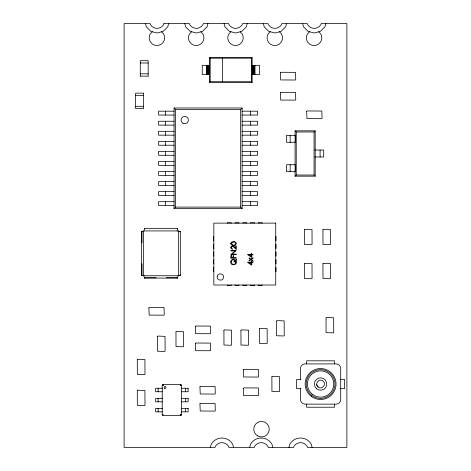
<?xml version="1.0" encoding="UTF-8"?>
<svg xmlns="http://www.w3.org/2000/svg" width="471" height="471" viewBox="0 0 471 471"><rect width="100%" height="100%" fill="white"/><g stroke="black" fill="none" stroke-linecap="round" stroke-linejoin="round"><path stroke-width="0.71" d="M162.207 388.263L162.207 385.36M181.541 414.757L181.541 411.854M144.438 278.09A2.461 2.461 0 0 0 141.653 275.305L141.653 231.367A2.461 2.461 0 0 0 144.438 228.582L177.549 228.582A2.461 2.461 0 0 0 180.334 231.367L180.334 275.305A2.461 2.461 0 0 0 177.549 278.09L144.438 278.09L144.467 277.707M177.526 228.959L177.549 228.582M168.642 23.55L167.764 26.818L163.231 31.351L157.043 33.005L150.855 31.351L146.328 26.818L145.451 23.55M207.935 23.55L207.057 26.818L202.53 31.351L196.342 33.005L190.154 31.351L185.621 26.818L184.744 23.55M247.228 23.55L246.357 26.818L241.823 31.351L235.635 33.005L229.448 31.351L224.92 26.818L224.043 23.55M286.527 23.55L285.65 26.818L281.122 31.351L274.934 33.005L268.741 31.351L264.213 26.818L263.336 23.55M210.343 447.45L211.22 444.182A12.376 12.376 0 0 1 232.656 444.182L233.534 447.45M325.82 23.55L324.949 26.818L320.415 31.351L314.228 33.005L308.04 31.351L303.507 26.818L302.635 23.55M249.636 447.45L250.513 444.182A12.376 12.376 0 0 1 271.95 444.182L272.827 447.45M288.935 447.45L289.812 444.182A12.376 12.376 0 0 1 311.249 444.182L312.126 447.45M163.178 414.751L162.795 415.222A0.771 0.771 0 0 1 162.436 414.751M152.369 31.757L150.208 33.918A7.736 7.736 0 0 0 156.908 45.516A7.736 7.736 0 0 0 163.608 33.918L161.506 31.81M191.668 31.757L189.507 33.918A7.736 7.736 0 0 0 196.207 45.516A7.736 7.736 0 0 0 202.901 33.918L200.799 31.81M230.961 31.757L228.8 33.918A7.736 7.736 0 0 0 235.5 45.516A7.736 7.736 0 0 0 242.2 33.918L240.098 31.81M209.589 82.337L210.196 81.73L251.52 81.73L252.132 82.337L252.132 57.586L209.589 57.586L209.589 82.337L252.132 82.337M270.26 31.757L268.099 33.918A7.736 7.736 0 0 0 274.793 45.516A7.736 7.736 0 0 0 281.493 33.918L279.391 31.81M209.589 57.586L210.196 58.192L251.52 58.192L252.132 57.586M309.553 31.757L307.392 33.918A7.736 7.736 0 0 0 314.092 45.516A7.736 7.736 0 0 0 320.792 33.918L318.69 31.81M242.129 208.659L240.587 207.11L240.587 109.537L242.129 107.989L174.058 107.989L174.058 208.659L242.129 208.659L242.129 107.989M174.058 208.659L175.606 207.11L175.606 109.537L174.058 107.989M315.193 176.172L314.057 175.029L314.057 131.98L315.193 130.838L295.082 130.838L295.082 176.172L315.193 176.172L315.193 130.838M295.082 176.172L296.224 175.029L296.224 131.98L295.082 130.838M180.54 384.931L180.952 384.895A0.771 0.771 0 0 1 181.311 385.366M180.923 415.198L180.54 415.187M180.952 415.222L180.564 415.092L180.952 415.222A0.771 0.771 0 0 0 181.311 414.751M180.564 385.025L180.952 384.895M180.923 384.925L180.54 385.054L180.923 384.925A0.771 0.771 0 0 1 181.288 385.39M179.951 231.391L180.334 231.367M141.653 275.305L142.036 275.276M140.276 63.002L148.165 63.002M209.607 65.322L202.236 65.322L202.236 74.606L209.607 74.606M252.109 65.322L259.48 65.322L259.48 74.606L252.109 74.606M140.276 73.829L148.165 73.829M140.276 76.149L148.165 76.149M135.636 95.489L143.525 95.489M135.636 106.316L143.525 106.316M175.606 109.537L240.587 109.537M174.058 111.191L158.592 111.191L158.592 115.059L174.058 115.059M242.129 111.191L257.602 111.191L257.602 115.059L242.129 115.059M174.058 121.247L158.592 121.247L158.592 125.115L174.058 125.115M242.129 121.247L257.602 121.247L257.602 125.115L242.129 125.115M174.058 131.303L158.592 131.303L158.592 135.171L174.058 135.171M242.129 131.303L257.602 131.303L257.602 135.171L242.129 135.171M296.224 131.98L314.057 131.98M174.058 141.359L158.592 141.359L158.592 145.227L174.058 145.227M242.129 141.359L257.602 141.359L257.602 145.227L242.129 145.227M314.834 150.025L323.683 150.025L323.683 156.984L314.834 156.984M174.058 151.415L158.592 151.415L158.592 155.283L174.058 155.283M242.129 151.415L257.602 151.415L257.602 155.283L242.129 155.283M174.058 161.471L158.592 161.471L158.592 165.339L174.058 165.339M242.129 161.471L257.602 161.471L257.602 165.339L242.129 165.339M174.058 171.532L158.592 171.532L158.592 175.395L174.058 175.395M242.129 171.532L257.602 171.532L257.602 175.395L242.129 175.395M296.224 175.029L314.057 175.029M174.058 181.588L158.592 181.588L158.592 185.45L174.058 185.45M242.129 181.588L257.602 181.588L257.602 185.45L242.129 185.45M174.058 191.644L158.592 191.644L158.592 195.512L174.058 195.512M242.129 191.644L257.602 191.644L257.602 195.512L242.129 195.512M174.058 201.7L158.592 201.7L158.592 205.568L174.058 205.568M242.129 201.7L257.602 201.7L257.602 205.568L242.129 205.568M175.606 207.11L240.587 207.11M141.653 231.832L141.995 231.832L141.995 242.848M179.987 231.832L180.334 231.832M213.84 236.66L213.534 236.66L213.534 240.528L213.84 240.528M275.723 236.66L276.035 236.66L276.035 240.528L275.723 240.528M213.84 244.396L213.534 244.396L213.534 248.264L213.84 248.264M275.723 244.396L276.035 244.396L276.035 248.264L275.723 248.264M213.84 252.132L213.534 252.132L213.534 256L213.84 256M275.723 252.132L276.035 252.132L276.035 256L275.723 256M213.84 259.868L213.534 259.868L213.534 263.736L213.84 263.736M275.723 259.868L276.035 259.868L276.035 263.736L275.723 263.736M213.84 267.605L213.534 267.605L213.534 271.467L213.84 271.467M275.723 267.605L276.035 267.605L276.035 271.467L275.723 271.467M141.653 274.84L142.006 274.84L142.006 263.813M179.993 274.84L180.334 274.84M156.142 277.737L144.903 277.737L144.903 278.09M166.269 277.749L177.084 277.749L177.084 278.09M300.945 379.379L296.612 379.379L296.612 388.663L300.869 388.663M340.704 379.379L344.572 379.379L344.572 388.657L340.704 388.657M300.645 379.379L300.48 368.552A4.639 4.639 0 0 1 305.12 363.906L336.058 363.906A4.639 4.639 0 0 1 340.704 368.546L340.704 399.49A4.639 4.639 0 0 1 336.064 404.13L305.12 404.13A4.639 4.639 0 0 1 300.48 399.49L300.48 388.699M162.978 384.589L180.77 384.589M162.519 385.566L162.984 385.566M180.764 385.566L181.229 385.566M162.519 414.551L162.984 414.551M180.764 414.551L181.229 414.551M162.978 415.528L180.77 415.528M141.653 231.367L142.036 231.391M179.951 275.276L180.334 275.305M163.178 385.025L162.795 384.895A0.771 0.771 0 0 0 162.436 385.366M163.207 384.931L162.795 384.895A0.771 0.771 0 0 0 162.46 385.39M318.102 386.985C321.781 390.353 327.033 384.089 323.077 381.057C319.403 377.683 314.145 383.947 318.102 386.985L317.242 385.955M316.783 384.689L316.954 385.343M177.526 277.707L177.549 278.09M144.438 228.582L144.467 228.959M334.516 363.906L334.516 360.815L306.668 360.815L306.668 363.906M334.516 404.13L334.516 407.227L306.668 407.227L306.668 404.13M320.086 150.025L320.086 156.984M290.148 135.324L290.148 142.289M290.148 164.72L290.148 171.685M262.188 223.124L262.188 222.812L258.32 222.812L258.32 223.124M262.188 285.008L262.188 285.314L258.32 285.314L258.32 285.008M254.84 65.322L254.84 74.606M254.793 65.322L254.793 74.606M254.652 65.322L254.652 74.606M254.422 65.322L254.422 74.606M254.452 223.124L254.452 222.812L250.584 222.812L250.584 223.124M254.452 285.008L254.452 285.314L250.584 285.314L250.584 285.008M254.105 65.322L254.105 74.606M253.71 65.322L253.71 74.606M253.239 65.322L253.239 74.606M252.709 65.322L252.709 74.606M251.52 58.192L251.52 81.73M250.643 111.191L250.643 115.059M250.643 121.247L250.643 125.115M250.643 131.303L250.643 135.171M250.643 141.359L250.643 145.227M250.643 151.415L250.643 155.283M250.643 161.471L250.643 165.339M250.643 171.532L250.643 175.395M250.643 181.588L250.643 185.45M250.643 191.644L250.643 195.512M250.643 201.7L250.643 205.568M246.716 223.124L246.716 222.812L242.848 222.812L242.848 223.124M246.716 285.008L246.716 285.314L242.848 285.314L242.848 285.008M238.98 223.124L238.98 222.812L235.111 222.812L235.111 223.124M238.98 285.008L238.98 285.314L235.111 285.314L235.111 285.008M231.243 223.124L231.243 222.812L227.375 222.812L227.375 223.124M231.243 285.008L231.243 285.314L227.375 285.314L227.375 285.008M222.571 58.192L222.571 81.73M210.196 58.192L210.196 81.73M209.006 65.322L209.006 74.606M208.476 65.322L208.476 74.606M208.011 65.322L208.011 74.606M207.617 65.322L207.617 74.606M207.299 65.322L207.299 74.606M207.069 65.322L207.069 74.606M206.928 65.322L206.928 74.606M206.881 65.322L206.881 74.606M185.645 388.263L185.645 391.742M185.645 398.319L185.645 401.798M185.645 408.375L185.645 411.854M181.541 385.36L181.541 388.263M181.541 391.742L181.541 398.319M181.541 401.798L181.541 408.375M180.564 384.907L180.564 385.366M180.564 414.751L180.564 415.216M165.551 111.191L165.551 115.059M165.551 121.247L165.551 125.115M165.551 131.303L165.551 135.171M165.551 141.359L165.551 145.227M165.551 151.415L165.551 155.283M165.551 161.471L165.551 165.339M165.551 171.532L165.551 175.395M165.551 181.588L165.551 185.45M165.551 191.644L165.551 195.512M165.551 201.7L165.551 205.568M163.178 384.907L163.178 385.366M162.207 391.742L162.207 398.319M162.207 401.798L162.207 408.375M162.207 411.854L162.207 414.757M158.103 388.263L158.103 391.742M158.103 398.319L158.103 401.798M158.103 408.375L158.103 411.854M148.165 76.119L148.165 60.712L140.276 60.682L140.276 76.119M181.288 414.727A0.771 0.771 0 0 1 181.088 415.075M162.66 415.075A0.771 0.771 0 0 1 162.46 414.727M231.267 247.399C230.867 248.6 232.627 248.5 232.503 249.318C227.528 247.134 233.793 243.648 235.7 248.364L235.7 245.844L236.254 245.844L236.254 249.524C235.306 248.765 232.338 244.608 231.267 247.399M231.267 243.395C235.995 249.43 237.99 238.22 231.267 243.395M235.836 262.129C233.039 270.071 227.781 256.819 235.253 260.54L234.034 261.535L234.034 262.141L235.529 260.922L235.836 262.129M230.725 243.248C230.49 246.092 236.136 246.239 236.395 243.548C236.118 241.028 231.426 240.946 230.725 243.248M230.79 261.423C229.583 266.663 238.768 265.338 235.936 260.587L236.672 259.986L236.672 259.38L235.653 260.216C234.246 258.591 231.255 259.303 230.79 261.423M137.279 359.726L137.344 374.427L144.685 374.657L144.997 374.121L144.915 359.573L137.879 359.267L137.279 359.726M137.279 390.665L137.344 405.372L144.685 405.596L144.997 405.06L144.915 390.518L137.879 390.206L137.279 390.665M148.883 307.899L149.172 315.093L163.714 315.176L164.249 314.863L164.026 307.522L149.484 307.439L148.883 307.899M157.396 336.518L157.455 351.219L164.797 351.448L165.109 350.913L165.027 336.371L157.991 336.058L157.396 336.518M175.96 331.878L176.019 346.579L183.366 346.809L183.672 346.273L183.59 331.731L176.554 331.419L175.96 331.878M195.294 326.462L195.583 333.656L210.131 333.739L210.667 333.433L210.437 326.085L195.895 326.003L195.294 326.462M195.294 343.483L195.583 350.677L210.131 350.76L210.667 350.448L210.437 343.106L195.895 343.023L195.294 343.483M199.94 386.797L200.228 393.992L214.77 394.074L215.306 393.768L215.076 386.426L200.534 386.338L199.94 386.797M199.94 403.818L200.228 411.012L214.77 411.095L215.306 410.783L215.076 403.441L200.534 403.359L199.94 403.818M217.255 276.153C216.018 280.151 222.612 281.917 223.542 277.837C224.779 273.839 218.185 272.073 217.255 276.153M223.919 330.33L223.978 345.031L231.326 345.261L231.632 344.725L231.549 330.183L224.514 329.871L223.919 330.33M240.934 330.33L240.999 345.031L248.341 345.261L248.653 344.725L248.564 330.183L241.535 329.871L240.934 330.33M280.386 72.74L280.675 79.935L295.217 80.017L295.753 79.711L295.529 72.363L280.987 72.281L280.386 72.74M243.254 369.782L243.542 376.977L258.084 377.059L258.626 376.747L258.396 369.405L243.854 369.323L243.254 369.782M280.386 92.852L280.675 100.046L295.217 100.129L295.753 99.823L295.529 92.481L280.987 92.393L280.386 92.852M243.254 388.345L243.542 395.54L258.084 395.622L258.626 395.316L258.396 387.969L243.854 387.886L243.254 388.345M259.503 328.782L259.562 343.489L266.904 343.712L267.216 343.176L267.134 328.634L260.098 328.322L259.503 328.782M276.518 321.045L276.583 335.752L283.925 335.976L284.231 335.44L284.148 320.898L277.119 320.592L276.518 321.045M306.686 111.421L306.974 118.615L321.516 118.698L322.052 118.386L321.828 111.044L307.286 110.962L306.686 111.421M271.879 376.741L271.938 391.448L279.279 391.672L279.591 391.136L279.509 376.594L272.474 376.282L271.879 376.741M304.366 229.771L304.431 244.473L311.773 244.702L312.079 244.166L311.996 229.618L304.967 229.312L304.366 229.771M304.366 263.807L304.431 278.508L311.773 278.738L312.079 278.202L311.996 263.654L304.967 263.348L304.366 263.807M322.929 229.771L322.994 244.473L330.336 244.702L330.648 244.166L330.565 229.618L323.53 229.312L322.929 229.771M322.929 263.807L322.994 278.508L330.336 278.738L330.648 278.202L330.565 263.654L323.53 263.348L322.929 263.807M326.026 317.954L326.085 332.656L333.433 332.885L333.739 332.349L333.656 317.807L326.621 317.495L326.026 317.954M163.996 23.55L163.743 24.498A7.736 7.736 0 0 1 150.343 24.498L150.09 23.55L124.109 23.55L124.109 447.45L214.982 447.45L215.235 446.502A7.736 7.736 0 0 1 228.635 446.502L228.888 447.45L254.281 447.45L254.534 446.502A7.736 7.736 0 0 1 267.934 446.502L268.187 447.45L293.574 447.45L293.827 446.502A7.736 7.736 0 0 1 307.227 446.502L307.481 447.45L346.892 447.45L346.892 23.55L321.181 23.55L320.928 24.498A7.736 7.736 0 0 1 307.528 24.498L307.275 23.55L281.888 23.55L281.629 24.498A7.736 7.736 0 0 1 268.235 24.498L267.981 23.55L242.589 23.55L242.335 24.498A7.736 7.736 0 0 1 228.935 24.498L228.682 23.55L203.295 23.55L203.042 24.498A7.736 7.736 0 0 1 189.642 24.498L189.389 23.55L163.996 23.55M235.1 250.913L230.837 254.593L236.254 254.593L236.254 254.105L232.003 254.105L236.254 250.425L230.837 250.425L230.837 250.913L235.1 250.913M250.484 259.45L249.059 260.469L249.059 261.046L250.89 259.739L253.015 261.258L253.015 260.681L251.296 259.45L253.015 258.226L253.015 257.649L250.89 259.162L249.059 257.855L249.059 258.432L250.484 259.45M163.007 384.848L162.978 384.819M143.525 93.17L135.636 93.17L135.636 108.607L143.525 108.642L143.525 93.205M295.405 135.324L286.556 135.324L286.556 142.289L295.405 142.289L295.405 135.324M295.405 164.72L286.556 164.72L286.556 171.685L295.405 171.685L295.405 164.72M275.723 223.124L213.84 223.124L213.84 285.008L275.723 285.008L275.723 223.124M176.984 230.92L144.997 230.92A1.543 1.543 0 0 0 143.455 232.462L143.455 274.21A1.548 1.548 0 0 0 145.003 275.753L176.99 275.753A1.543 1.543 0 0 0 178.533 274.21L178.533 232.462A1.548 1.548 0 0 0 176.984 230.92M251.767 253.757L251.208 253.757L251.208 254.381L247.463 254.481L251.767 257.437L251.767 254.87L253.015 254.87L253.015 254.381L251.767 254.381L251.767 253.757M251.208 254.87L248.859 254.87L251.208 256.483L251.208 254.87M231.396 255.565L230.837 255.565L230.837 258.202L236.254 258.202L236.254 257.714L233.616 257.714L233.616 255.565L233.063 255.565L233.063 257.714L231.396 257.714L231.396 255.565M251.767 261.535L251.208 261.535L251.208 262.159L247.463 262.259L251.767 265.214L251.767 262.647L253.015 262.647L253.015 262.159L251.767 262.159L251.767 261.535M251.208 262.647L248.859 262.647L251.208 264.26L251.208 262.647M162.277 388.263L155.63 388.263L155.63 391.742L162.277 391.742L162.277 388.263M188.117 388.263L181.465 388.263L181.465 391.742L188.117 391.742L188.117 388.263M162.277 398.319L155.63 398.319L155.63 401.798L162.277 401.798L162.277 398.319M188.117 398.319L181.465 398.319L181.465 401.798L188.117 401.798L188.117 398.319M162.277 408.375L155.63 408.375L155.63 411.854L162.277 411.854L162.277 408.375M188.117 408.375L181.465 408.375L181.465 411.854L188.117 411.854L188.117 408.375M257.625 435.893A7.736 7.736 0 0 0 269.224 429.193A7.736 7.736 0 0 0 257.625 422.493A7.736 7.736 0 0 0 257.625 435.893M164.526 388.192A0.942 0.942 0 0 0 166.033 387.562A0.942 0.942 0 0 0 164.732 386.573A0.942 0.942 0 0 0 164.526 388.192M311.302 396.388A15.472 15.472 0 0 0 335.947 385.879A15.472 15.472 0 0 0 314.522 369.788A15.472 15.472 0 0 0 311.302 396.388M316.612 388.763A6.194 6.194 0 0 0 326.691 385.095A6.194 6.194 0 0 0 318.473 378.201A6.194 6.194 0 0 0 316.612 388.763M312.138 394.092A13.147 13.147 0 0 0 333.539 386.302A13.147 13.147 0 0 0 316.094 371.66A13.147 13.147 0 0 0 312.138 394.092M311.349 395.034A14.377 14.377 0 0 0 334.751 386.514A14.377 14.377 0 0 0 315.676 370.506A14.377 14.377 0 0 0 311.349 395.034M182.883 123.178A3.656 3.656 0 0 0 188.4 120.081A3.656 3.656 0 0 0 182.96 116.849A3.656 3.656 0 0 0 182.883 123.178"/></g></svg>
